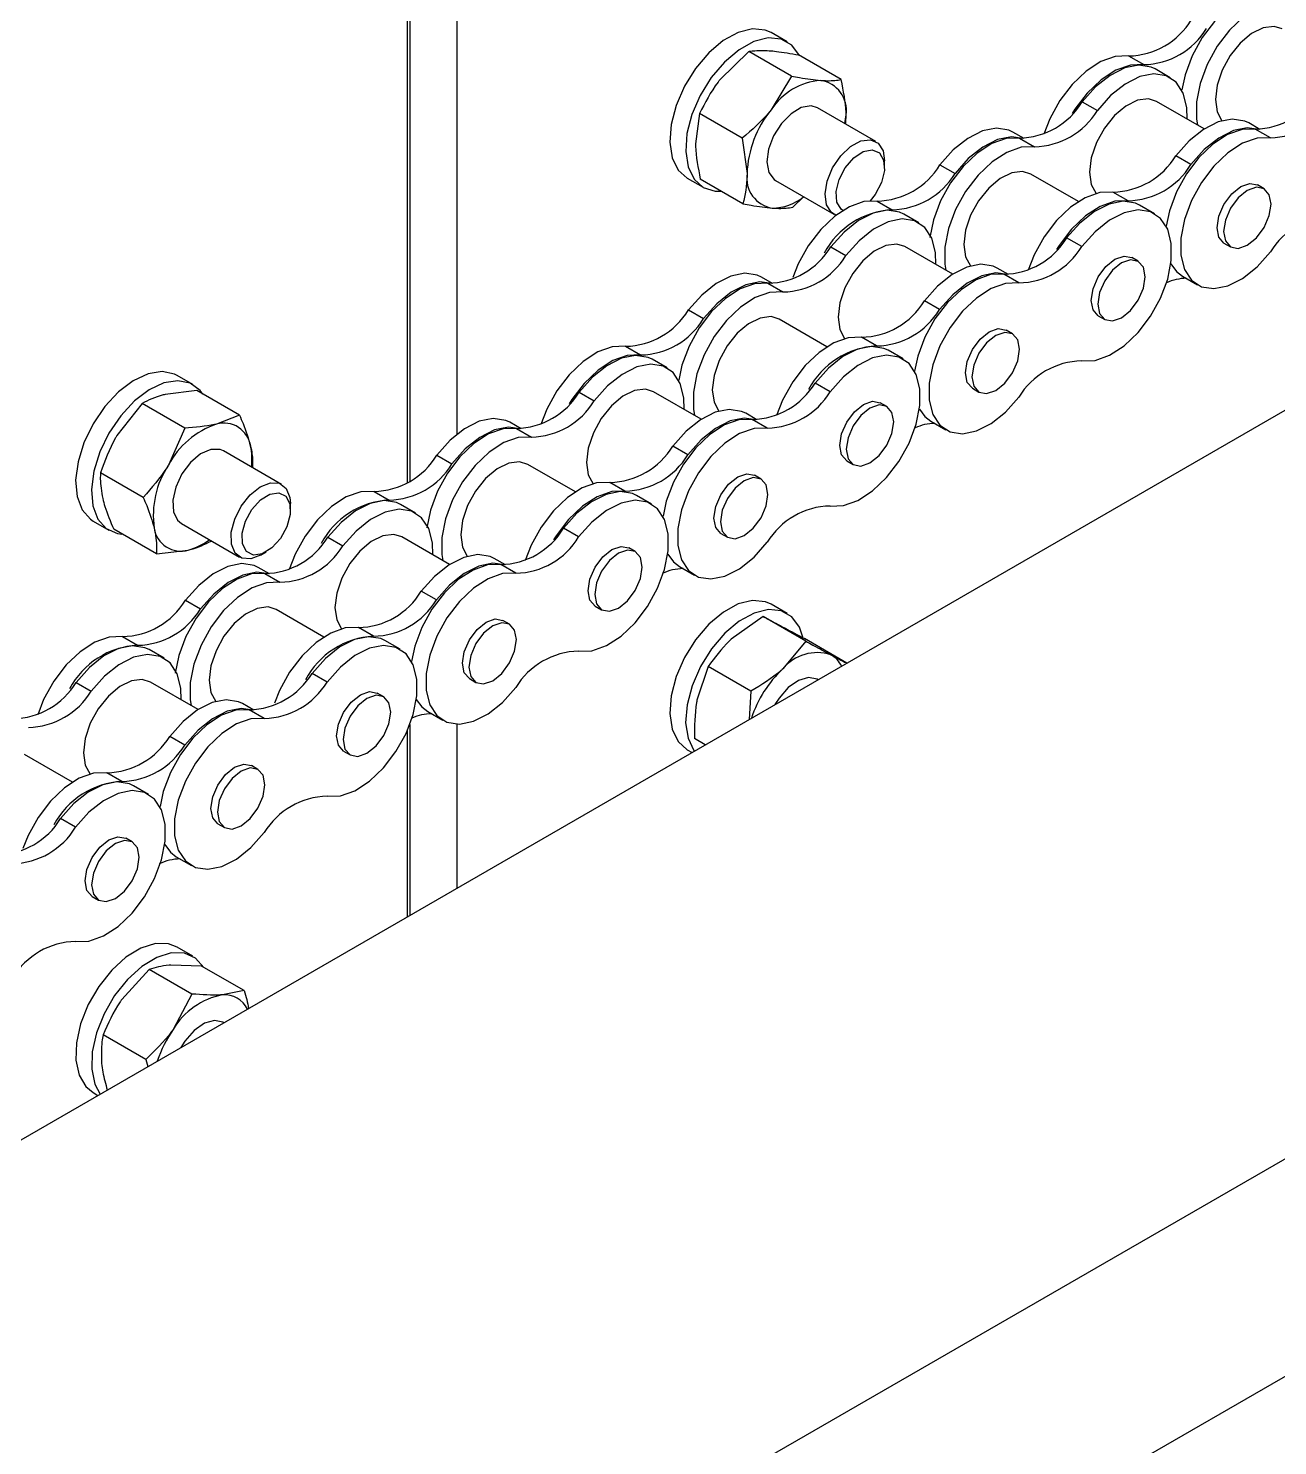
# Model space of a CAD drawing. Header units: metres. Extents: x 0 to 21025, y 0 to 14850.
# Drawn here: x 13932.8 to 14022, y 5932.8 to 6034 of the extents above; entities that cross this region are included whole.
import ezdxf

# ---------------------------------------------------------------- set-up
doc = ezdxf.new("R2010")
doc.units = ezdxf.units.M
doc.header["$LTSCALE"] = 25
doc.layers.add('SL4', color=4, linetype='Continuous')

msp = doc.modelspace()

# ---------------------------------------------------------------- linework, layer by layer
at = {"layer": 'SL4'}
for p, q in [((13963.359, 6082.603), (13963.359, 6004.996)), ((13959.823, 6001.544), (13959.823, 6080.562)), ((13959.991, 6080.659), (13959.991, 6001.651)), ((13171.252, 5515.305), (14108.151, 6056.165)), ((13986.935, 6033.039), (13985.804, 6033.692)), ((13984.199, 6032.344), (13982.128, 6030.309)), ((13987.244, 6030.586), (13984.199, 6032.344)), ((13990.806, 6030.338), (13987.76, 6032.096)), ((14011.325, 6032.027), (14012.4, 6031.406)), ((14014.297, 6030.475), (14013.222, 6031.095)), ((13987.244, 6030.586), (13985.805, 6028.186)), ((13217.55, 5488.578), (14154.449, 6029.438)), ((14008.017, 6028.752), (14009.092, 6028.132)), ((14016.724, 6026.81), (14013.317, 6028.777)), ((13980.69, 6027.909), (13980.4, 6025.75)), ((13983.735, 6026.151), (13980.69, 6027.909)), ((13993.274, 6025.916), (13989.112, 6028.318)), ((13991.064, 6027.191), (13991.148, 6027.813)), ((14020.704, 6026.776), (14019.904, 6027.238)), ((14021.447, 6026.184), (14020.372, 6026.804)), ((13983.735, 6026.151), (13984.077, 6023.627)), ((14003.859, 6026.132), (14003.06, 6026.593)), ((14003.527, 6026.16), (14004.602, 6025.539)), ((14015.774, 6024.274), (14014.699, 6024.894)), ((13993.895, 6024.09), (13993.895, 6024.542)), ((13997.855, 6024.25), (13998.93, 6023.63)), ((13979.804, 6023.3), (13980.936, 6022.646)), ((13983.788, 6021.467), (13980.742, 6023.225)), ((13986.112, 6023.122), (13990.274, 6020.719)), ((14007.744, 6021.626), (14004.337, 6023.593)), ((14020.997, 6022.541), (14020.531, 6022.81)), ((13987.349, 6021.219), (13988.111, 6021.968)), ((13993.365, 6021.658), (13994.439, 6021.038)), ((14011.284, 6021.682), (14010.209, 6022.302)), ((13996.336, 6020.106), (13995.262, 6020.727)), ((14013.181, 6020.75), (14012.106, 6021.371)), ((14007.976, 6018.407), (14006.901, 6019.028)), ((14018.133, 6018.655), (14018.599, 6018.386)), ((14161.184, 6017.772), (13224.285, 5476.912)), ((13990.057, 6018.384), (13991.132, 6017.763)), ((13998.763, 6016.442), (13995.356, 6018.409)), ((14012.017, 6017.357), (14011.551, 6017.625)), ((14002.743, 6016.408), (14001.944, 6016.869)), ((13985.899, 6015.764), (13985.099, 6016.225)), ((13985.567, 6015.792), (13986.641, 6015.171)), ((14003.486, 6015.815), (14002.411, 6016.436)), ((14015.167, 6016.301), (14016.242, 6015.681)), ((13997.814, 6013.906), (13996.739, 6014.526)), ((13979.894, 6013.882), (13980.969, 6013.261)), ((13989.783, 6011.258), (13986.376, 6013.225)), ((14009.153, 6013.471), (14009.618, 6013.202)), ((13993.324, 6011.314), (13992.249, 6011.934)), ((14003.036, 6012.172), (14002.571, 6012.441)), ((13975.404, 6011.29), (13976.479, 6010.669)), ((13995.221, 6010.382), (13994.146, 6011.003)), ((13978.376, 6009.738), (13977.301, 6010.358)), ((13944.509, 6008.547), (13943.377, 6009.2)), ((13990.016, 6008.039), (13988.941, 6008.659)), ((13944.791, 6008.12), (13942.519, 6007.846)), ((13947.836, 6006.362), (13944.791, 6008.12)), ((13972.096, 6008.015), (13973.171, 6007.395)), ((13980.803, 6006.074), (13977.396, 6008.04)), ((14000.172, 6008.287), (14000.638, 6008.018)), ((13940.879, 6007.208), (13939.08, 6004.915)), ((13943.924, 6005.45), (13940.879, 6007.208)), ((13984.783, 6006.039), (13983.983, 6006.501)), ((13994.056, 6006.988), (13993.59, 6007.257)), ((13943.924, 6005.45), (13942.757, 6002.792)), ((13947.836, 6006.362), (13946.196, 6005.724)), ((13967.938, 6005.395), (13967.139, 6005.857)), ((13967.606, 6005.423), (13968.681, 6004.803)), ((13985.526, 6005.447), (13984.451, 6006.067)), ((13997.207, 6005.933), (13998.281, 6005.312)), ((13950.847, 6001.424), (13946.686, 6003.826)), ((13961.934, 6003.514), (13963.009, 6002.893)), ((13979.853, 6003.537), (13978.778, 6004.158)), ((13971.823, 6000.89), (13968.416, 6002.856)), ((13991.192, 6003.103), (13991.658, 6002.834)), ((13940.958, 6000.498), (13937.912, 6002.257)), ((13975.363, 6000.945), (13974.288, 6001.566)), ((13985.076, 6001.804), (13984.61, 6002.073)), ((13957.444, 6000.921), (13958.518, 6000.301)), ((13977.26, 6000.014), (13976.185, 6000.634)), ((13951.469, 5999.597), (13951.469, 6000.05)), ((13960.415, 5999.37), (13959.341, 5999.99)), ((13937.378, 5998.807), (13938.509, 5998.154)), ((13943.686, 5998.63), (13947.848, 5996.227)), ((13941.904, 5996.459), (13938.859, 5998.217)), ((13954.136, 5997.647), (13955.211, 5997.026)), ((13962.842, 5995.705), (13959.435, 5997.672)), ((13972.055, 5997.671), (13970.98, 5998.291)), ((13982.212, 5997.918), (13982.678, 5997.65)), ((13941.904, 5996.459), (13944.176, 5996.732)), ((13949.348, 5996.376), (13949.74, 5996.602)), ((13976.096, 5996.62), (13975.63, 5996.889)), ((13949.978, 5995.027), (13949.178, 5995.488)), ((13966.822, 5995.671), (13966.023, 5996.133)), ((13967.565, 5995.078), (13966.49, 5995.699)), ((13979.246, 5995.564), (13980.321, 5994.944)), ((13949.646, 5995.055), (13950.72, 5994.434)), ((13961.893, 5993.169), (13960.818, 5993.789)), ((13943.973, 5993.145), (13945.048, 5992.525)), ((13953.862, 5990.521), (13950.455, 5992.488)), ((13973.232, 5992.734), (13973.697, 5992.465)), ((13986.935, 5992.212), (13985.804, 5992.865)), ((13967.115, 5991.436), (13966.65, 5991.704)), ((13985.233, 5991.976), (13982.956, 5990.373)), ((13988.278, 5990.218), (13985.233, 5991.976)), ((13939.483, 5990.553), (13940.558, 5989.933)), ((13957.403, 5990.577), (13956.328, 5991.197)), ((13959.3, 5989.645), (13958.225, 5990.266)), ((13988.278, 5990.218), (13986.633, 5988.251)), ((13991.205, 5988.654), (13988.174, 5990.404)), ((13942.455, 5989.001), (13941.38, 5989.622)), ((13981.31, 5988.406), (13980.504, 5986.016)), ((13984.356, 5986.647), (13981.31, 5988.406)), ((13936.175, 5987.279), (13937.25, 5986.658)), ((13944.882, 5985.337), (13941.475, 5987.304)), ((13954.095, 5987.302), (13953.02, 5987.923)), ((13964.251, 5987.55), (13964.717, 5987.281)), ((13989.066, 5987.517), (13989.15, 5987.467)), ((13989.152, 5987.468), (13989.112, 5987.491)), ((13958.135, 5986.251), (13957.669, 5986.52)), ((13984.356, 5986.647), (13984.227, 5984.625)), ((13948.862, 5985.303), (13948.062, 5985.764)), ((13949.605, 5984.71), (13948.53, 5985.331)), ((13961.286, 5985.196), (13962.36, 5984.575)), ((13959.991, 5984.262), (13959.991, 5970.634)), ((13963.359, 5984.3), (13963.359, 5972.578)), ((13943.932, 5982.801), (13942.857, 5983.421)), ((13959.823, 5970.537), (13959.823, 5983.848)), ((13981.098, 5982.819), (13980.328, 5983.263)), ((13935.902, 5980.153), (13932.495, 5982.12)), ((13955.271, 5982.366), (13955.737, 5982.097)), ((13979.804, 5982.473), (13980.151, 5982.272)), ((13949.155, 5981.067), (13948.689, 5981.336)), ((13939.442, 5980.208), (13938.367, 5980.829)), ((13941.339, 5979.277), (13940.264, 5979.897)), ((13936.134, 5976.934), (13935.059, 5977.554)), ((13946.291, 5977.182), (13946.757, 5976.913)), ((13940.175, 5975.883), (13939.709, 5976.152)), ((13943.325, 5974.828), (13944.4, 5974.207)), ((13937.311, 5971.997), (13937.776, 5971.729)), ((13944.509, 5967.72), (13943.377, 5968.373)), ((13945.124, 5967.022), (13942.942, 5967.083)), ((13948.169, 5965.264), (13945.124, 5967.022)), ((13941.392, 5966.779), (13939.427, 5964.621)), ((13944.437, 5965.021), (13941.392, 5966.779)), ((13944.437, 5965.021), (13943.104, 5962.498)), ((13948.169, 5965.264), (13946.619, 5964.96)), ((13946.725, 5962.976), (13946.686, 5962.999)), ((13941.138, 5960.34), (13938.093, 5962.098)), ((13941.138, 5960.34), (13941.287, 5959.837)), ((13937.378, 5957.98), (13937.725, 5957.78))]:
    msp.add_line(p, q, dxfattribs=at)
at = {"layer": 'SL4', "flags": 128}
for points in [[(14021.488, 6036.528), (14020.538, 6036.497), (14019.507, 6036.129), (14018.46, 6035.449), (14017.461, 6034.499), (14016.575, 6033.338), (14015.856, 6032.04), (14015.351, 6030.686), (14015.119, 6029.603)], [(14022.562, 6035.908), (14021.613, 6035.876), (14020.582, 6035.509), (14019.535, 6034.829), (14018.536, 6033.878), (14017.65, 6032.717), (14016.931, 6031.419), (14016.425, 6030.065), (14016.164, 6028.74), (14016.164, 6027.528), (14016.238, 6027.091)], [(13985.804, 6033.692), (13985.38, 6033.876), (13984.461, 6033.963), (13983.437, 6033.706), (13982.374, 6033.122), (13981.338, 6032.247), (13980.394, 6031.137), (13979.601, 6029.86), (13979.01, 6028.498), (13978.657, 6027.136), (13978.565, 6025.859), (13978.738, 6024.748), (13979.168, 6023.873), (13979.804, 6023.3)], [(14022.297, 6033.961), (14021.717, 6034.14), (14020.94, 6034.044), (14020.108, 6033.636), (14019.294, 6032.951), (14018.572, 6032.052), (14018.004, 6031.018), (14017.642, 6029.94), (14017.517, 6028.915)], [(13987.816, 6032.063), (13987.269, 6032.798), (13986.511, 6033.223), (13985.592, 6033.309), (13984.569, 6033.053), (13983.506, 6032.469), (13982.469, 6031.594), (13981.525, 6030.484), (13980.733, 6029.207), (13980.141, 6027.845), (13979.788, 6026.483), (13979.696, 6025.206), (13979.87, 6024.095), (13980.299, 6023.219), (13980.957, 6022.634), (13981.802, 6022.376), (13982.221, 6022.372)], [(14011.325, 6032.027), (14010.376, 6031.995), (14009.345, 6031.628), (14008.297, 6030.947), (14007.299, 6029.997), (14006.413, 6028.836), (14005.694, 6027.538), (14005.268, 6026.446)], [(14012.4, 6031.406), (14011.45, 6031.375), (14010.42, 6031.007), (14009.372, 6030.327), (14008.374, 6029.376), (14007.487, 6028.216), (14007.3, 6027.917)], [(14013.222, 6031.095), (14012.93, 6031.233), (14012.044, 6031.371), (14011.045, 6031.169), (14009.998, 6030.64), (14008.967, 6029.817), (14008.017, 6028.752)], [(14015.517, 6027.507), (14015.49, 6028.351), (14015.229, 6029.374), (14014.723, 6030.144), (14014.005, 6030.613), (14013.118, 6030.75), (14012.12, 6030.548), (14011.072, 6030.019), (14010.042, 6029.196), (14009.092, 6028.132)], [(14013.317, 6028.777), (14012.737, 6028.956), (14011.96, 6028.86), (14011.128, 6028.451), (14010.314, 6027.767), (14009.591, 6026.868), (14009.024, 6025.834), (14008.661, 6024.756), (14008.537, 6023.731)], [(14017.517, 6028.915), (14017.642, 6028.034), (14017.987, 6027.394)], [(13989.112, 6028.318), (13988.649, 6028.456), (13987.954, 6028.335), (13987.217, 6027.899), (13986.528, 6027.2), (13985.97, 6026.322), (13985.61, 6025.372), (13985.491, 6024.464), (13985.628, 6023.708), (13986.005, 6023.194), (13986.112, 6023.122)], [(13991.112, 6027.164), (13991.123, 6027.266), (13991.148, 6027.813)], [(14003.06, 6026.593), (14002.767, 6026.732), (14001.881, 6026.869), (14000.883, 6026.667), (13999.835, 6026.138), (13998.804, 6025.315), (13997.855, 6024.25)], [(14020.372, 6026.804), (14019.422, 6026.773), (14018.391, 6026.405), (14017.344, 6025.725), (14016.346, 6024.774), (14015.459, 6023.614), (14014.741, 6022.315), (14014.235, 6020.961), (14014.003, 6019.879)], [(14019.904, 6027.238), (14019.612, 6027.376), (14018.726, 6027.513), (14017.727, 6027.311), (14016.68, 6026.782), (14015.649, 6025.959), (14014.699, 6024.894)], [(14020.622, 6026.779), (14019.8, 6026.893), (14018.802, 6026.691), (14017.755, 6026.162), (14016.724, 6025.339), (14015.774, 6024.274)], [(13990.425, 6020.648), (13990.107, 6020.84), (13989.759, 6021.389), (13989.654, 6022.17), (13989.804, 6023.09), (13990.192, 6024.037), (13990.771, 6024.897), (13991.471, 6025.567), (13992.207, 6025.966), (13992.891, 6026.045), (13993.441, 6025.795), (13993.789, 6025.247), (13993.895, 6024.542)], [(14003.527, 6026.16), (14002.578, 6026.128), (14001.547, 6025.761), (14000.499, 6025.081), (13999.501, 6024.13), (13998.615, 6022.969), (13997.896, 6021.671), (13997.39, 6020.317), (13997.136, 6019.055)], [(14003.777, 6026.135), (14002.956, 6026.249), (14001.957, 6026.047), (14000.91, 6025.517), (13999.879, 6024.695), (13998.93, 6023.63)], [(14021.447, 6026.184), (14020.497, 6026.152), (14019.466, 6025.785), (14018.419, 6025.104), (14017.42, 6024.154), (14016.534, 6022.993), (14015.815, 6021.695), (14015.31, 6020.341), (14015.049, 6019.016), (14015.049, 6017.804), (14015.31, 6016.781), (14015.815, 6016.011), (14016.534, 6015.542), (14017.42, 6015.405), (14018.419, 6015.607), (14019.466, 6016.136), (14020.497, 6016.959), (14021.447, 6018.024)], [(13990.914, 6020.991), (13990.807, 6021.072), (13990.501, 6021.59), (13990.449, 6022.336), (13990.658, 6023.197), (13991.096, 6024.043), (13991.698, 6024.743), (13992.37, 6025.192), (13993.012, 6025.321), (13993.525, 6025.111), (13993.831, 6024.593), (13993.883, 6023.847), (13993.674, 6022.985), (13993.236, 6022.14), (13992.88, 6021.684)], [(14004.602, 6025.539), (14003.652, 6025.508), (14002.622, 6025.141), (14001.574, 6024.46), (14000.576, 6023.51), (13999.689, 6022.349), (13998.971, 6021.051), (13998.465, 6019.697), (13998.204, 6018.372), (13998.204, 6017.16), (13998.278, 6016.722)], [(14004.337, 6023.593), (14003.757, 6023.772), (14002.98, 6023.676), (14002.148, 6023.267), (14001.334, 6022.583), (14000.611, 6021.684), (14000.043, 6020.649), (13999.681, 6019.572), (13999.557, 6018.547)], [(14008.537, 6023.731), (14008.661, 6022.85), (14009.007, 6022.21)], [(14017.636, 6019.753), (14017.765, 6020.577), (14018.133, 6021.425), (14018.683, 6022.167), (14019.332, 6022.691), (14019.981, 6022.916), (14020.531, 6022.81)], [(14018.102, 6019.484), (14018.231, 6018.809), (14018.598, 6018.386), (14019.149, 6018.279), (14019.798, 6018.505), (14020.447, 6019.029), (14020.997, 6019.771), (14021.365, 6020.619), (14021.494, 6021.443), (14021.365, 6022.118), (14020.997, 6022.541), (14020.447, 6022.648), (14019.798, 6022.422), (14019.149, 6021.898), (14018.598, 6021.156), (14018.231, 6020.308), (14018.102, 6019.484)], [(13993.365, 6021.658), (13992.415, 6021.627), (13991.384, 6021.259), (13990.337, 6020.579), (13989.338, 6019.629), (13988.452, 6018.468), (13987.733, 6017.169), (13987.347, 6016.199)], [(14010.209, 6022.302), (14009.26, 6022.271), (14008.229, 6021.903), (14007.181, 6021.223), (14006.183, 6020.273), (14005.297, 6019.112), (14004.578, 6017.814), (14004.152, 6016.722)], [(14011.284, 6021.682), (14010.335, 6021.65), (14009.304, 6021.283), (14008.256, 6020.603), (14007.258, 6019.652), (14006.372, 6018.491), (14006.184, 6018.193)], [(14012.106, 6021.371), (14011.814, 6021.509), (14010.928, 6021.647), (14009.929, 6021.444), (14008.882, 6020.915), (14007.851, 6020.093), (14006.901, 6019.028)], [(13995.262, 6020.727), (13994.969, 6020.865), (13994.083, 6021.003), (13993.085, 6020.8), (13992.037, 6020.271), (13991.006, 6019.448), (13990.057, 6018.384)], [(14007.976, 6010.247), (14008.926, 6010.279), (14009.957, 6010.646), (14011.004, 6011.327), (14012.003, 6012.277), (14012.889, 6013.438), (14013.608, 6014.736), (14014.113, 6016.09), (14014.374, 6017.415), (14014.374, 6018.627), (14014.113, 6019.65), (14013.608, 6020.42), (14012.889, 6020.889), (14012.003, 6021.026), (14011.004, 6020.824), (14009.957, 6020.295), (14008.926, 6019.472), (14007.976, 6018.407)], [(13997.557, 6017.139), (13997.53, 6017.983), (13997.269, 6019.006), (13996.763, 6019.776), (13996.044, 6020.245), (13995.158, 6020.382), (13994.159, 6020.18), (13993.112, 6019.651), (13992.081, 6018.828), (13991.132, 6017.763)], [(14018.133, 6018.655), (14018.133, 6018.655), (14017.765, 6019.078), (14017.636, 6019.753)], [(13995.356, 6018.409), (13994.777, 6018.588), (13994, 6018.491), (13993.167, 6018.083), (13992.354, 6017.399), (13991.631, 6016.499), (13991.063, 6015.465), (13990.701, 6014.388), (13990.577, 6013.363)], [(13999.557, 6018.547), (13999.681, 6017.666), (14000.026, 6017.026)], [(14008.656, 6014.569), (14008.785, 6015.393), (14009.153, 6016.241), (14009.703, 6016.983), (14010.352, 6017.507), (14011.001, 6017.732), (14011.551, 6017.625)], [(14001.944, 6016.869), (14001.652, 6017.008), (14000.765, 6017.145), (13999.767, 6016.943), (13998.719, 6016.414), (13997.688, 6015.591), (13996.739, 6014.526)], [(14009.121, 6014.3), (14009.251, 6013.625), (14009.618, 6013.202), (14010.168, 6013.095), (14010.817, 6013.321), (14011.466, 6013.845), (14012.017, 6014.587), (14012.384, 6015.434), (14012.513, 6016.258), (14012.384, 6016.933), (14012.017, 6017.356), (14011.466, 6017.463), (14010.817, 6017.238), (14010.168, 6016.714), (14009.618, 6015.972), (14009.251, 6015.124), (14009.121, 6014.3)], [(14014.345, 6017.172), (14014.741, 6016.631), (14015.167, 6016.301)], [(13985.567, 6015.792), (13984.617, 6015.76), (13983.586, 6015.393), (13982.539, 6014.712), (13981.54, 6013.762), (13980.654, 6012.601), (13979.935, 6011.303), (13979.43, 6009.949), (13979.198, 6008.867)], [(13985.099, 6016.225), (13984.807, 6016.363), (13983.92, 6016.501), (13982.922, 6016.299), (13981.875, 6015.77), (13980.844, 6014.947), (13979.894, 6013.882)], [(13985.817, 6015.766), (13984.995, 6015.88), (13983.997, 6015.678), (13982.949, 6015.149), (13981.919, 6014.326), (13980.969, 6013.261)], [(14002.411, 6016.436), (14001.462, 6016.404), (14000.431, 6016.037), (13999.383, 6015.356), (13998.385, 6014.406), (13997.499, 6013.245), (13996.78, 6011.947), (13996.274, 6010.593), (13996.043, 6009.511)], [(14003.486, 6015.815), (14002.537, 6015.784), (14001.506, 6015.416), (14000.458, 6014.736), (13999.46, 6013.786), (13998.574, 6012.625), (13997.855, 6011.326), (13997.349, 6009.972), (13997.088, 6008.648), (13997.088, 6007.436), (13997.349, 6006.413), (13997.855, 6005.642), (13998.574, 6005.174), (13999.46, 6005.037), (14000.458, 6005.239), (14001.506, 6005.768), (14002.537, 6006.591), (14003.486, 6007.655)], [(14002.661, 6016.41), (14001.84, 6016.525), (14000.842, 6016.322), (13999.794, 6015.793), (13998.763, 6014.97), (13997.814, 6013.906)], [(13986.641, 6015.171), (13985.692, 6015.14), (13984.661, 6014.772), (13983.614, 6014.092), (13982.615, 6013.141), (13981.729, 6011.981), (13981.01, 6010.682), (13980.504, 6009.328), (13980.243, 6008.004), (13980.243, 6006.792), (13980.317, 6006.354)], [(14009.153, 6013.471), (14009.153, 6013.471), (14008.785, 6013.894), (14008.656, 6014.569)], [(13986.376, 6013.225), (13985.796, 6013.404), (13985.019, 6013.307), (13984.187, 6012.899), (13983.373, 6012.215), (13982.651, 6011.315), (13982.083, 6010.281), (13981.721, 6009.204), (13981.596, 6008.179)], [(13990.577, 6013.363), (13990.701, 6012.482), (13991.046, 6011.841)], [(13999.676, 6009.385), (13999.805, 6010.209), (14000.172, 6011.056), (14000.723, 6011.799), (14001.372, 6012.322), (14002.021, 6012.548), (14002.571, 6012.441)], [(13992.249, 6011.934), (13991.299, 6011.903), (13990.268, 6011.535), (13989.221, 6010.855), (13988.223, 6009.904), (13987.336, 6008.743), (13986.618, 6007.445), (13986.191, 6006.353)], [(14000.141, 6009.116), (14000.27, 6008.441), (14000.638, 6008.018), (14001.188, 6007.911), (14001.837, 6008.137), (14002.486, 6008.66), (14003.036, 6009.403), (14003.404, 6010.25), (14003.533, 6011.074), (14003.404, 6011.749), (14003.036, 6012.172), (14002.486, 6012.279), (14001.837, 6012.054), (14001.188, 6011.53), (14000.638, 6010.788), (14000.27, 6009.94), (14000.141, 6009.116)], [(13975.404, 6011.29), (13974.455, 6011.258), (13973.424, 6010.891), (13972.376, 6010.211), (13971.378, 6009.26), (13970.492, 6008.099), (13969.773, 6006.801), (13969.347, 6005.709)], [(13976.479, 6010.669), (13975.529, 6010.638), (13974.499, 6010.271), (13973.451, 6009.59), (13972.453, 6008.64), (13971.566, 6007.479), (13971.379, 6007.18)], [(13977.301, 6010.358), (13977.009, 6010.497), (13976.123, 6010.634), (13975.124, 6010.432), (13974.077, 6009.903), (13973.046, 6009.08), (13972.096, 6008.015)], [(13994.146, 6011.003), (13993.854, 6011.141), (13992.967, 6011.278), (13991.969, 6011.076), (13990.921, 6010.547), (13989.89, 6009.724), (13988.941, 6008.659)], [(13990.016, 5999.879), (13990.965, 5999.911), (13991.996, 6000.278), (13993.044, 6000.958), (13994.042, 6001.909), (13994.928, 6003.07), (13995.647, 6004.368), (13996.153, 6005.722), (13996.414, 6007.047), (13996.414, 6008.259), (13996.153, 6009.282), (13995.647, 6010.052), (13994.928, 6010.52), (13994.042, 6010.658), (13993.044, 6010.456), (13991.996, 6009.927), (13990.965, 6009.104), (13990.016, 6008.039)], [(13943.377, 6009.2), (13943.19, 6009.295), (13942.312, 6009.481), (13941.312, 6009.322), (13940.253, 6008.829), (13939.203, 6008.033), (13938.226, 6006.984), (13937.384, 6005.747), (13936.73, 6004.401), (13936.306, 6003.03), (13936.137, 6001.72), (13936.235, 6000.554), (13936.593, 5999.604), (13937.189, 5998.931), (13937.378, 5998.807)], [(13979.596, 6006.77), (13979.569, 6007.614), (13979.308, 6008.638), (13978.802, 6009.408), (13978.084, 6009.876), (13977.197, 6010.014), (13976.199, 6009.812), (13975.151, 6009.282), (13974.121, 6008.46), (13973.171, 6007.395)], [(13945.215, 6007.875), (13945.023, 6008.124), (13944.321, 6008.642), (13943.443, 6008.828), (13942.443, 6008.669), (13941.385, 6008.176), (13940.334, 6007.38), (13939.357, 6006.331), (13938.515, 6005.094), (13937.862, 6003.748), (13937.437, 6002.377), (13937.269, 6001.067), (13937.367, 5999.901), (13937.725, 5998.951), (13938.321, 5998.278), (13939.117, 5997.923), (13939.444, 5997.879)], [(14000.172, 6008.287), (14000.172, 6008.287), (13999.805, 6008.71), (13999.676, 6009.385)], [(13977.396, 6008.04), (13976.816, 6008.219), (13976.039, 6008.123), (13975.207, 6007.715), (13974.393, 6007.03), (13973.67, 6006.131), (13973.103, 6005.097), (13972.74, 6004.019), (13972.616, 6002.994)], [(13981.596, 6008.179), (13981.721, 6007.297), (13982.066, 6006.657)], [(13983.983, 6006.501), (13983.691, 6006.639), (13982.805, 6006.777), (13981.806, 6006.574), (13980.759, 6006.045), (13979.728, 6005.223), (13978.778, 6004.158)], [(13990.695, 6004.201), (13990.824, 6005.025), (13991.192, 6005.872), (13991.742, 6006.614), (13992.391, 6007.138), (13993.04, 6007.364), (13993.59, 6007.257)], [(13991.161, 6003.932), (13991.29, 6003.257), (13991.658, 6002.834), (13992.208, 6002.727), (13992.857, 6002.952), (13993.506, 6003.476), (13994.056, 6004.218), (13994.424, 6005.066), (13994.553, 6005.89), (13994.424, 6006.565), (13994.056, 6006.988), (13993.506, 6007.095), (13992.857, 6006.869), (13992.208, 6006.346), (13991.658, 6005.603), (13991.29, 6004.756), (13991.161, 6003.932)], [(13996.384, 6006.804), (13996.78, 6006.263), (13997.207, 6005.933)], [(13967.606, 6005.423), (13966.657, 6005.392), (13965.626, 6005.024), (13964.578, 6004.344), (13963.58, 6003.393), (13962.694, 6002.233), (13961.975, 6000.934), (13961.469, 5999.58), (13961.215, 5998.319)], [(13967.139, 6005.857), (13966.846, 6005.995), (13965.96, 6006.132), (13964.962, 6005.93), (13963.914, 6005.401), (13962.883, 6004.578), (13961.934, 6003.514)], [(13967.856, 6005.398), (13967.035, 6005.512), (13966.036, 6005.31), (13964.989, 6004.781), (13963.958, 6003.958), (13963.009, 6002.893)], [(13984.451, 6006.067), (13983.501, 6006.036), (13982.47, 6005.668), (13981.423, 6004.988), (13980.425, 6004.038), (13979.538, 6002.877), (13978.82, 6001.579), (13978.314, 6000.225), (13978.082, 5999.143)], [(13985.526, 6005.447), (13984.576, 6005.415), (13983.545, 6005.048), (13982.498, 6004.368), (13981.499, 6003.417), (13980.613, 6002.256), (13979.894, 6000.958), (13979.389, 5999.604), (13979.128, 5998.279), (13979.128, 5997.067), (13979.389, 5996.044), (13979.894, 5995.274), (13980.613, 5994.806), (13981.499, 5994.668), (13982.498, 5994.87), (13983.545, 5995.399), (13984.576, 5996.222), (13985.526, 5997.287)], [(13984.701, 6006.042), (13983.879, 6006.156), (13982.881, 6005.954), (13981.834, 6005.425), (13980.803, 6004.602), (13979.853, 6003.537)], [(13968.681, 6004.803), (13967.731, 6004.771), (13966.701, 6004.404), (13965.653, 6003.723), (13964.655, 6002.773), (13963.768, 6001.612), (13963.05, 6000.314), (13962.544, 5998.96), (13962.283, 5997.635), (13962.283, 5996.423), (13962.357, 5995.986)], [(13946.686, 6003.826), (13946.451, 6003.925), (13945.792, 6003.925), (13945.06, 6003.601), (13944.343, 6002.99), (13943.728, 6002.166), (13943.289, 6001.23), (13943.079, 6000.293), (13943.122, 5999.469), (13943.415, 5998.857), (13943.686, 5998.63)], [(13991.192, 6003.103), (13991.192, 6003.103), (13990.824, 6003.526), (13990.695, 6004.201)], [(13968.416, 6002.856), (13967.836, 6003.035), (13967.059, 6002.939), (13966.227, 6002.53), (13965.413, 6001.846), (13964.69, 6000.947), (13964.122, 5999.913), (13963.76, 5998.835), (13963.636, 5997.81)], [(13972.616, 6002.994), (13972.74, 6002.113), (13973.086, 6001.473)], [(13947.253, 5998.005), (13947.494, 5998.948), (13947.959, 5999.876), (13948.592, 6000.678), (13949.315, 6001.256), (13950.043, 6001.541), (13950.686, 6001.499), (13951.168, 6001.134), (13951.431, 6000.49), (13951.469, 6000.05)], [(13974.288, 6001.566), (13973.339, 6001.534), (13972.308, 6001.167), (13971.26, 6000.486), (13970.262, 5999.536), (13969.376, 5998.375), (13968.657, 5997.077), (13968.231, 5995.985)], [(13981.715, 5999.016), (13981.844, 5999.84), (13982.212, 6000.688), (13982.762, 6001.43), (13983.411, 6001.954), (13984.06, 6002.18), (13984.61, 6002.073)], [(13982.181, 5998.748), (13982.31, 5998.073), (13982.677, 5997.65), (13983.228, 5997.543), (13983.877, 5997.768), (13984.526, 5998.292), (13985.076, 5999.034), (13985.444, 5999.882), (13985.573, 6000.706), (13985.444, 6001.381), (13985.076, 6001.804), (13984.526, 6001.911), (13983.877, 6001.685), (13983.228, 6001.161), (13982.677, 6000.419), (13982.31, 5999.572), (13982.181, 5998.748)], [(13948.032, 5997.93), (13948.267, 5998.796), (13948.726, 5999.632), (13949.34, 6000.311), (13950.014, 6000.729), (13950.646, 6000.823), (13951.141, 6000.578), (13951.422, 6000.032), (13951.447, 5999.268), (13951.212, 5998.402), (13950.753, 5997.566), (13950.14, 5996.887), (13949.466, 5996.469), (13948.833, 5996.375), (13948.339, 5996.62), (13948.057, 5997.166), (13948.032, 5997.93)], [(13957.444, 6000.921), (13956.494, 6000.89), (13955.463, 6000.523), (13954.416, 5999.842), (13953.417, 5998.892), (13952.531, 5997.731), (13951.812, 5996.433), (13951.386, 5995.341)], [(13975.363, 6000.945), (13974.414, 6000.914), (13973.383, 6000.546), (13972.335, 5999.866), (13971.337, 5998.915), (13970.451, 5997.755), (13970.263, 5997.456)], [(13976.185, 6000.634), (13975.893, 6000.772), (13975.007, 6000.91), (13974.008, 6000.708), (13972.961, 6000.179), (13971.93, 5999.356), (13970.98, 5998.291)], [(13959.341, 5999.99), (13959.048, 6000.128), (13958.162, 6000.266), (13957.164, 6000.064), (13956.116, 5999.534), (13955.085, 5998.712), (13954.136, 5997.647)], [(13961.636, 5996.402), (13961.609, 5997.246), (13961.348, 5998.269), (13960.842, 5999.039), (13960.123, 5999.508), (13959.237, 5999.645), (13958.238, 5999.443), (13957.191, 5998.914), (13956.16, 5998.091), (13955.211, 5997.026)], [(13972.055, 5989.511), (13973.005, 5989.542), (13974.036, 5989.91), (13975.083, 5990.59), (13976.082, 5991.54), (13976.968, 5992.701), (13977.687, 5994), (13978.192, 5995.354), (13978.453, 5996.678), (13978.453, 5997.89), (13978.192, 5998.913), (13977.687, 5999.683), (13976.968, 6000.152), (13976.082, 6000.289), (13975.083, 6000.087), (13974.036, 5999.558), (13973.005, 5998.735), (13972.055, 5997.671)], [(13982.212, 5997.918), (13982.212, 5997.918), (13981.844, 5998.342), (13981.715, 5999.016)], [(13949.348, 5996.376), (13948.653, 5996.11), (13948.009, 5996.152), (13947.527, 5996.517), (13947.264, 5997.161), (13947.253, 5998.005)], [(13959.435, 5997.672), (13958.856, 5997.851), (13958.079, 5997.755), (13957.246, 5997.346), (13956.433, 5996.662), (13955.71, 5995.763), (13955.142, 5994.728), (13954.78, 5993.651), (13954.656, 5992.626)], [(13963.636, 5997.81), (13963.76, 5996.929), (13964.105, 5996.289)], [(13966.023, 5996.133), (13965.731, 5996.271), (13964.844, 5996.408), (13963.846, 5996.206), (13962.798, 5995.677), (13961.767, 5994.854), (13960.818, 5993.789)], [(13972.735, 5993.832), (13972.864, 5994.656), (13973.232, 5995.504), (13973.782, 5996.246), (13974.431, 5996.77), (13975.08, 5996.995), (13975.63, 5996.889)], [(13973.2, 5993.564), (13973.33, 5992.889), (13973.697, 5992.465), (13974.247, 5992.359), (13974.896, 5992.584), (13975.545, 5993.108), (13976.096, 5993.85), (13976.463, 5994.698), (13976.592, 5995.522), (13976.463, 5996.197), (13976.096, 5996.62), (13975.545, 5996.727), (13974.896, 5996.501), (13974.247, 5995.977), (13973.697, 5995.235), (13973.33, 5994.388), (13973.2, 5993.564)], [(13978.424, 5996.436), (13978.82, 5995.895), (13979.246, 5995.564)], [(13949.178, 5995.488), (13948.886, 5995.627), (13947.999, 5995.764), (13947.001, 5995.562), (13945.954, 5995.033), (13944.923, 5994.21), (13943.973, 5993.145)], [(13966.49, 5995.699), (13965.541, 5995.667), (13964.51, 5995.3), (13963.462, 5994.62), (13962.464, 5993.669), (13961.578, 5992.508), (13960.859, 5991.21), (13960.353, 5989.856), (13960.122, 5988.774)], [(13966.74, 5995.674), (13965.919, 5995.788), (13964.921, 5995.586), (13963.873, 5995.056), (13962.842, 5994.234), (13961.893, 5993.169)], [(13949.646, 5995.055), (13948.696, 5995.023), (13947.665, 5994.656), (13946.618, 5993.976), (13945.619, 5993.025), (13944.733, 5991.864), (13944.014, 5990.566), (13943.509, 5989.212), (13943.254, 5987.95)], [(13950.72, 5994.434), (13949.771, 5994.403), (13948.74, 5994.035), (13947.693, 5993.355), (13946.694, 5992.405), (13945.808, 5991.244), (13945.089, 5989.946), (13944.583, 5988.592), (13944.322, 5987.267), (13944.322, 5986.055), (13944.396, 5985.617)], [(13949.896, 5995.029), (13949.074, 5995.144), (13948.076, 5994.941), (13947.028, 5994.412), (13945.998, 5993.59), (13945.048, 5992.525)], [(13967.565, 5995.078), (13966.616, 5995.047), (13965.585, 5994.68), (13964.537, 5993.999), (13963.539, 5993.049), (13962.653, 5991.888), (13961.934, 5990.59), (13961.428, 5989.236), (13961.167, 5987.911), (13961.167, 5986.699), (13961.428, 5985.676), (13961.934, 5984.906), (13962.653, 5984.437), (13963.539, 5984.3), (13964.537, 5984.502), (13965.585, 5985.031), (13966.616, 5985.854), (13967.565, 5986.919)], [(13973.232, 5992.734), (13973.232, 5992.734), (13972.864, 5993.157), (13972.735, 5993.832)], [(13950.455, 5992.488), (13949.875, 5992.667), (13949.098, 5992.57), (13948.266, 5992.162), (13947.452, 5991.478), (13946.73, 5990.579), (13946.162, 5989.544), (13945.8, 5988.467), (13945.675, 5987.442)], [(13954.656, 5992.626), (13954.78, 5991.745), (13955.125, 5991.105)], [(13985.804, 5992.865), (13985.395, 5993.044), (13984.478, 5993.137), (13983.456, 5992.886), (13982.393, 5992.308), (13981.356, 5991.438), (13980.409, 5990.331), (13979.614, 5989.057), (13979.018, 5987.695), (13978.661, 5986.332), (13978.564, 5985.053), (13978.733, 5983.939), (13979.158, 5983.058), (13979.804, 5982.473)], [(13988.068, 5990.51), (13987.824, 5991.219), (13987.28, 5991.96), (13986.526, 5992.391), (13985.609, 5992.484), (13984.587, 5992.233), (13983.524, 5991.655), (13982.487, 5990.785), (13981.541, 5989.678), (13980.745, 5988.404), (13980.15, 5987.042), (13979.792, 5985.679), (13979.695, 5984.4), (13979.865, 5983.286), (13980.29, 5982.405), (13980.317, 5982.368)], [(13963.755, 5988.648), (13963.884, 5989.472), (13964.251, 5990.32), (13964.802, 5991.062), (13965.451, 5991.586), (13966.1, 5991.811), (13966.65, 5991.704)], [(13964.22, 5988.379), (13964.349, 5987.704), (13964.717, 5987.281), (13965.267, 5987.174), (13965.916, 5987.4), (13966.565, 5987.924), (13967.115, 5988.666), (13967.483, 5989.513), (13967.612, 5990.337), (13967.483, 5991.012), (13967.115, 5991.436), (13966.565, 5991.542), (13965.916, 5991.317), (13965.267, 5990.793), (13964.717, 5990.051), (13964.349, 5989.203), (13964.22, 5988.379)], [(13939.483, 5990.553), (13938.534, 5990.522), (13937.503, 5990.154), (13936.455, 5989.474), (13935.457, 5988.523), (13934.571, 5987.363), (13933.852, 5986.064), (13933.426, 5984.972)], [(13956.328, 5991.197), (13955.378, 5991.166), (13954.347, 5990.798), (13953.3, 5990.118), (13952.302, 5989.168), (13951.415, 5988.007), (13950.697, 5986.708), (13950.329, 5985.795)], [(13958.225, 5990.266), (13957.933, 5990.404), (13957.046, 5990.542), (13956.048, 5990.339), (13955, 5989.81), (13953.969, 5988.987), (13953.02, 5987.923)], [(13941.38, 5989.622), (13941.088, 5989.76), (13940.202, 5989.897), (13939.203, 5989.695), (13938.156, 5989.166), (13937.125, 5988.343), (13936.175, 5987.279)], [(13943.675, 5986.033), (13943.648, 5986.878), (13943.387, 5987.901), (13942.881, 5988.671), (13942.163, 5989.139), (13941.276, 5989.277), (13940.278, 5989.075), (13939.23, 5988.546), (13938.2, 5987.723), (13937.25, 5986.658)], [(13954.095, 5979.142), (13955.044, 5979.174), (13956.075, 5979.541), (13957.123, 5980.222), (13958.121, 5981.172), (13959.007, 5982.333), (13959.726, 5983.631), (13960.232, 5984.985), (13960.493, 5986.31), (13960.493, 5987.522), (13960.232, 5988.545), (13959.726, 5989.315), (13959.007, 5989.784), (13958.121, 5989.921), (13957.123, 5989.719), (13956.075, 5989.19), (13955.044, 5988.367), (13954.095, 5987.302)], [(13964.251, 5987.55), (13964.251, 5987.55), (13963.884, 5987.973), (13963.755, 5988.648)], [(13941.475, 5987.304), (13940.895, 5987.483), (13940.118, 5987.386), (13939.286, 5986.978), (13938.472, 5986.294), (13937.749, 5985.394), (13937.182, 5984.36), (13936.819, 5983.283), (13936.695, 5982.258)], [(13945.675, 5987.442), (13945.8, 5986.561), (13946.145, 5985.921)], [(13989.151, 5987.468), (13989.084, 5987.507), (13988.472, 5987.629), (13987.757, 5987.421), (13987.025, 5986.908), (13986.363, 5986.151), (13986.074, 5985.692)], [(13954.774, 5983.464), (13954.903, 5984.288), (13955.271, 5985.136), (13955.821, 5985.878), (13956.47, 5986.401), (13957.119, 5986.627), (13957.669, 5986.52)], [(13955.24, 5983.195), (13955.369, 5982.52), (13955.737, 5982.097), (13956.287, 5981.99), (13956.936, 5982.216), (13957.585, 5982.739), (13958.135, 5983.482), (13958.503, 5984.329), (13958.632, 5985.153), (13958.503, 5985.828), (13958.135, 5986.251), (13957.585, 5986.358), (13956.936, 5986.133), (13956.287, 5985.609), (13955.737, 5984.867), (13955.369, 5984.019), (13955.24, 5983.195)], [(13948.53, 5985.331), (13947.58, 5985.299), (13946.549, 5984.932), (13945.502, 5984.251), (13944.504, 5983.301), (13943.617, 5982.14), (13942.899, 5980.842), (13942.393, 5979.488), (13942.161, 5978.406)], [(13948.062, 5985.764), (13947.77, 5985.902), (13946.884, 5986.04), (13945.885, 5985.838), (13944.838, 5985.309), (13943.807, 5984.486), (13942.857, 5983.421)], [(13948.78, 5985.305), (13947.958, 5985.419), (13946.96, 5985.217), (13945.913, 5984.688), (13944.882, 5983.865), (13943.932, 5982.801)], [(13960.463, 5986.067), (13960.859, 5985.526), (13961.286, 5985.196)], [(13949.605, 5984.71), (13948.655, 5984.679), (13947.624, 5984.311), (13946.577, 5983.631), (13945.578, 5982.68), (13944.692, 5981.52), (13943.973, 5980.221), (13943.468, 5978.867), (13943.207, 5977.543), (13943.207, 5976.331), (13943.468, 5975.307), (13943.973, 5974.537), (13944.692, 5974.069), (13945.578, 5973.931), (13946.577, 5974.134), (13947.624, 5974.663), (13948.655, 5975.486), (13949.605, 5976.55)], [(13955.271, 5982.366), (13955.271, 5982.366), (13954.903, 5982.789), (13954.774, 5983.464)], [(13936.695, 5982.258), (13936.819, 5981.376), (13937.165, 5980.736)], [(13945.794, 5978.28), (13945.923, 5979.104), (13946.291, 5979.951), (13946.841, 5980.694), (13947.49, 5981.217), (13948.139, 5981.443), (13948.689, 5981.336)], [(13946.26, 5978.011), (13946.389, 5977.336), (13946.756, 5976.913), (13947.307, 5976.806), (13947.956, 5977.032), (13948.605, 5977.555), (13949.155, 5978.297), (13949.523, 5979.145), (13949.652, 5979.969), (13949.523, 5980.644), (13949.155, 5981.067), (13948.605, 5981.174), (13947.956, 5980.948), (13947.307, 5980.425), (13946.756, 5979.683), (13946.389, 5978.835), (13946.26, 5978.011)], [(13938.367, 5980.829), (13937.418, 5980.797), (13936.387, 5980.43), (13935.339, 5979.75), (13934.341, 5978.799), (13933.455, 5977.638), (13932.736, 5976.34), (13932.369, 5975.426)], [(13940.264, 5979.897), (13939.972, 5980.036), (13939.086, 5980.173), (13938.087, 5979.971), (13937.04, 5979.442), (13936.009, 5978.619), (13935.059, 5977.554)], [(13936.134, 5968.774), (13937.084, 5968.805), (13938.115, 5969.173), (13939.162, 5969.853), (13940.161, 5970.804), (13941.047, 5971.965), (13941.766, 5973.263), (13942.271, 5974.617), (13942.532, 5975.941), (13942.532, 5977.153), (13942.271, 5978.177), (13941.766, 5978.947), (13941.047, 5979.415), (13940.161, 5979.553), (13939.162, 5979.351), (13938.115, 5978.821), (13937.084, 5977.999), (13936.134, 5976.934)], [(13946.291, 5977.182), (13946.291, 5977.182), (13945.923, 5977.605), (13945.794, 5978.28)], [(13936.814, 5973.096), (13936.943, 5973.92), (13937.311, 5974.767), (13937.861, 5975.509), (13938.51, 5976.033), (13939.159, 5976.259), (13939.709, 5976.152)], [(13937.279, 5972.827), (13937.409, 5972.152), (13937.776, 5971.729), (13938.326, 5971.622), (13938.975, 5971.847), (13939.624, 5972.371), (13940.175, 5973.113), (13940.542, 5973.961), (13940.671, 5974.785), (13940.542, 5975.46), (13940.175, 5975.883), (13939.624, 5975.99), (13938.975, 5975.764), (13938.326, 5975.241), (13937.776, 5974.498), (13937.409, 5973.651), (13937.279, 5972.827)], [(13942.503, 5975.699), (13942.899, 5975.158), (13943.325, 5974.828)], [(13937.311, 5971.997), (13937.311, 5971.997), (13936.943, 5972.421), (13936.814, 5973.096)], [(13943.377, 5968.373), (13942.777, 5968.602), (13941.831, 5968.619), (13940.794, 5968.293), (13939.731, 5967.646), (13938.709, 5966.718), (13937.791, 5965.567), (13937.036, 5964.266), (13936.491, 5962.897), (13936.19, 5961.546), (13936.152, 5960.297), (13936.38, 5959.228), (13936.859, 5958.408), (13937.378, 5957.98)], [(13945.292, 5966.926), (13944.703, 5967.592), (13943.908, 5967.949), (13942.963, 5967.965), (13941.926, 5967.64), (13940.863, 5966.993), (13939.84, 5966.065), (13938.923, 5964.914), (13938.167, 5963.613), (13937.622, 5962.244), (13937.321, 5960.893), (13937.284, 5959.643), (13937.511, 5958.575), (13937.891, 5957.876)], [(13946.724, 5962.976), (13946.657, 5963.015), (13946.046, 5963.137), (13945.331, 5962.928), (13944.598, 5962.415), (13943.937, 5961.659), (13943.647, 5961.199)]]:
    msp.add_lwpolyline(points, dxfattribs=at)
at = {"layer": 'SL4'}
for centre, radius, start, end in [((14011.215, 6037.402), 5.376, 271.17027, 328.82435), ((14012.29, 6036.781), 5.376, 271.17027, 328.82435), ((13989.696, 6025.647), 4.646, 94.39119, 146.87004), ((13989, 6028.135), 2.171, 351.47867, 80.98307), ((14003.417, 6031.535), 5.376, 271.17027, 328.82435), ((14020.262, 6032.179), 5.376, 271.17027, 328.82435), ((14021.337, 6031.559), 5.376, 271.17027, 328.82435), ((13991.695, 6023.347), 7.623, 140.58727, 177.89287), ((14004.492, 6030.915), 5.376, 271.17027, 328.82435), ((14010.1, 6027.678), 5.376, 271.17027, 328.82435), ((13986.224, 6023.305), 2.171, 171.47867, 260.98307), ((13993.255, 6027.033), 5.376, 271.17027, 328.82435), ((13994.33, 6026.413), 5.376, 271.17027, 328.82435), ((14011.174, 6027.057), 5.376, 271.17027, 328.82435), ((13985.866, 6024.694), 3.533, 270.30004, 309.492), ((13994.757, 6015.191), 5.855, 93.11014, 152.07323), ((14026.047, 6015.241), 5.376, 91.17027, 148.82435), ((14002.302, 6021.811), 5.376, 271.17027, 328.82435), ((13985.457, 6021.167), 5.376, 271.17027, 328.82435), ((13986.532, 6020.546), 5.376, 271.17027, 328.82435), ((14003.376, 6021.19), 5.376, 271.17027, 328.82435), ((14015.471, 6012.696), 3.446, 90.48436, 114.6516), ((13992.139, 6017.309), 5.376, 271.17027, 328.82435), ((13975.294, 6016.665), 5.376, 271.17027, 328.82435), ((13993.214, 6016.689), 5.376, 271.17027, 328.82435), ((13976.369, 6016.045), 5.376, 271.17027, 328.82435), ((13993.641, 6005.467), 5.855, 93.11014, 152.07323), ((14008.086, 6004.872), 5.376, 91.17027, 148.82435), ((13984.341, 6011.443), 5.376, 271.17027, 328.82435), ((13967.496, 6010.798), 5.376, 271.17027, 328.82435), ((13985.416, 6010.822), 5.376, 271.17027, 328.82435), ((13968.571, 6010.178), 5.376, 271.17027, 328.82435), ((13948.153, 5999.944), 6.102, 108.70955, 152.17808), ((13946.728, 6003.881), 1.918, 8.35747, 106.09163), ((13997.511, 6002.328), 3.446, 90.48433, 114.651), ((13944.327, 6003.239), 4.396, 352.58452, 12.09129), ((13957.334, 6006.297), 5.376, 271.17027, 328.82435), ((13974.179, 6006.941), 5.376, 271.17027, 328.82435), ((13975.253, 6006.32), 5.376, 271.17027, 328.82435), ((13948.136, 5999.222), 6.456, 146.43138, 188.24294), ((13958.409, 6005.676), 5.376, 271.17027, 328.82435), ((13958.836, 5994.454), 5.855, 93.11014, 152.07323), ((13990.126, 5994.504), 5.376, 91.17027, 148.82435), ((13943.644, 5998.575), 1.918, 188.35747, 286.09163), ((13943.076, 6000.874), 4.286, 284.8641, 307.51403), ((13949.536, 6000.43), 5.376, 271.17027, 328.82435), ((13966.381, 6001.074), 5.376, 271.17027, 328.82435), ((13967.455, 6000.454), 5.376, 271.17027, 328.82435), ((13950.611, 5999.81), 5.376, 271.17027, 328.82435), ((13979.555, 5991.917), 3.488, 90.56121, 116.02926), ((13956.218, 5996.573), 5.376, 271.17027, 328.82435), ((13939.373, 5995.928), 5.376, 271.17027, 328.82435), ((13940.448, 5995.308), 5.376, 271.17027, 328.82435), ((13957.293, 5995.952), 5.376, 271.17027, 328.82435), ((13957.72, 5984.73), 5.855, 93.11014, 152.07323), ((13940.876, 5984.086), 5.855, 93.11014, 152.07323), ((13972.165, 5984.136), 5.376, 91.17027, 148.82435), ((13989.085, 5986.223), 3.182, 72.06213, 140.40658), ((13989.17, 5987.635), 1.846, 25.79531, 61.02186), ((13992.305, 5982.174), 8.312, 133.03259, 162.16072), ((13931.575, 5990.062), 5.376, 271.17027, 328.82435), ((13948.42, 5990.706), 5.376, 271.17027, 328.82435), ((13949.495, 5990.085), 5.376, 271.17027, 328.82435), ((13932.65, 5989.441), 5.376, 271.17027, 328.82435), ((13961.59, 5981.591), 3.446, 90.48436, 114.6516), ((13938.258, 5986.204), 5.376, 271.17027, 328.82435), ((13939.332, 5985.584), 5.376, 271.17027, 328.82435), ((13939.76, 5974.362), 5.855, 93.11014, 152.07323), ((13954.205, 5973.767), 5.376, 91.17027, 148.82435), ((13930.46, 5980.337), 5.376, 271.17027, 328.82435), ((13931.534, 5979.717), 5.376, 271.17027, 328.82435), ((13943.634, 5971.18), 3.488, 90.56121, 116.02926), ((13936.244, 5963.399), 5.376, 91.17027, 148.82435), ((13947.616, 5959.796), 5.26, 100.92638, 149.08662), ((13946.778, 5963.16), 1.807, 25.77713, 95.05012), ((13950.011, 5957.617), 8.458, 144.7499, 162.01226)]:
    msp.add_arc(centre, radius, start, end, dxfattribs=at)
for points, knots in [([(13984.199, 6032.344), (13984.301, 6032.361), (13984.696, 6032.428), (13985.251, 6032.413), (13985.664, 6032.402)], [0, 0, 0, 0, 0.2575513, 1, 1, 1, 1]), ([(13985.664, 6032.402), (13985.83, 6032.388), (13986.45, 6032.336), (13987.207, 6032.197), (13987.76, 6032.096)], [0, 0, 0, 0, 0.2686336, 1, 1, 1, 1]), ([(13982.128, 6030.309), (13982.087, 6030.256), (13981.499, 6029.505), (13981.08, 6028.678), (13980.69, 6027.909)], [0, 0, 0, 0, 0.0702006, 1, 1, 1, 1]), ([(13987.244, 6030.586), (13987.441, 6030.548), (13988.207, 6030.401), (13988.858, 6030.331), (13989.341, 6030.28)], [0, 0, 0, 0, 0.2575513, 1, 1, 1, 1]), ([(13989.341, 6030.28), (13989.498, 6030.271), (13990.083, 6030.239), (13990.5, 6030.296), (13990.806, 6030.338)], [0, 0, 0, 0, 0.2686336, 1, 1, 1, 1]), ([(13991.148, 6027.813), (13991.147, 6027.869), (13991.133, 6028.663), (13990.963, 6029.53), (13990.806, 6030.338)], [0, 0, 0, 0, 0.0702006, 1, 1, 1, 1]), ([(13985.805, 6028.186), (13985.763, 6028.134), (13985.167, 6027.388), (13984.425, 6026.747), (13983.735, 6026.151)], [0, 0, 0, 0, 0.0702006, 1, 1, 1, 1]), ([(13980.4, 6025.75), (13980.401, 6025.694), (13980.414, 6024.9), (13980.584, 6024.032), (13980.742, 6023.225)], [0, 0, 0, 0, 0.0702006, 1, 1, 1, 1]), ([(13984.077, 6023.627), (13984.077, 6023.572), (13984.082, 6022.783), (13983.929, 6022.101), (13983.788, 6021.467)], [0, 0, 0, 0, 0.0702006, 1, 1, 1, 1]), ([(13983.788, 6021.467), (13983.985, 6021.429), (13984.75, 6021.282), (13985.401, 6021.212), (13985.884, 6021.161)], [0, 0, 0, 0, 0.2575513, 1, 1, 1, 1]), ([(13985.884, 6021.161), (13986.041, 6021.152), (13986.627, 6021.12), (13987.044, 6021.177), (13987.349, 6021.219)], [0, 0, 0, 0, 0.2686336, 1, 1, 1, 1]), ([(13942.519, 6007.846), (13942.473, 6007.835), (13941.817, 6007.679), (13941.331, 6007.435), (13940.879, 6007.208)], [0, 0, 0, 0, 0.0702006, 1, 1, 1, 1]), ([(13946.196, 6005.724), (13946.149, 6005.713), (13945.484, 6005.562), (13944.676, 6005.504), (13943.924, 6005.45)], [0, 0, 0, 0, 0.0702006, 1, 1, 1, 1]), ([(13947.836, 6006.362), (13947.924, 6006.165), (13948.263, 6005.399), (13948.471, 6004.688), (13948.625, 6004.159)], [0, 0, 0, 0, 0.2575513, 1, 1, 1, 1]), ([(13939.08, 6004.915), (13939.045, 6004.856), (13938.549, 6004.017), (13938.219, 6003.105), (13937.912, 6002.257)], [0, 0, 0, 0, 0.0702006, 1, 1, 1, 1]), ([(13948.625, 6004.159), (13948.664, 6003.978), (13948.785, 6003.417), (13948.776, 6002.943), (13948.77, 6002.623)], [0, 0, 0, 0, 0.3232586, 1, 1, 1, 1]), ([(13942.757, 6002.792), (13942.721, 6002.733), (13942.216, 6001.9), (13941.564, 6001.174), (13940.958, 6000.498)], [0, 0, 0, 0, 0.0702006, 1, 1, 1, 1]), ([(13937.912, 6002.257), (13937.904, 6002.114), (13937.874, 6001.563), (13937.986, 6000.906), (13938.07, 6000.419)], [0, 0, 0, 0, 0.2575513, 1, 1, 1, 1]), ([(13938.07, 6000.419), (13938.117, 6000.233), (13938.295, 5999.539), (13938.62, 5998.775), (13938.859, 5998.217)], [0, 0, 0, 0, 0.2686336, 1, 1, 1, 1]), ([(13940.958, 6000.498), (13941.045, 6000.301), (13941.384, 5999.536), (13941.592, 5998.825), (13941.747, 5998.296)], [0, 0, 0, 0, 0.25755135, 1, 1, 1, 1]), ([(13941.747, 5998.296), (13941.785, 5998.115), (13941.928, 5997.442), (13941.914, 5996.874), (13941.904, 5996.459)], [0, 0, 0, 0, 0.2686336, 1, 1, 1, 1]), ([(13944.176, 5996.732), (13944.222, 5996.743), (13944.878, 5996.9), (13945.364, 5997.144), (13945.816, 5997.37)], [0, 0, 0, 0, 0.0702006, 1, 1, 1, 1]), ([(13985.233, 5991.976), (13985.309, 5991.938), (13985.603, 5991.788), (13986.053, 5991.55), (13986.388, 5991.372)], [0, 0, 0, 0, 0.25755135, 1, 1, 1, 1]), ([(13986.388, 5991.372), (13986.526, 5991.298), (13987.041, 5991.022), (13987.695, 5990.665), (13988.174, 5990.404)], [0, 0, 0, 0, 0.26863361, 1, 1, 1, 1]), ([(13982.956, 5990.373), (13982.91, 5990.331), (13982.252, 5989.725), (13981.764, 5989.041), (13981.31, 5988.406)], [0, 0, 0, 0, 0.0702006, 1, 1, 1, 1]), ([(13988.278, 5990.218), (13988.449, 5990.125), (13989.114, 5989.762), (13989.659, 5989.468), (13990.065, 5989.25)], [0, 0, 0, 0, 0.2575513, 1, 1, 1, 1]), ([(13990.065, 5989.25), (13990.194, 5989.181), (13990.674, 5988.925), (13990.989, 5988.764), (13991.219, 5988.646)], [0, 0, 0, 0, 0.2686336, 1, 1, 1, 1]), ([(13986.633, 5988.251), (13986.586, 5988.208), (13985.919, 5987.608), (13985.109, 5987.11), (13984.356, 5986.647)], [0, 0, 0, 0, 0.0702006, 1, 1, 1, 1]), ([(13980.504, 5986.016), (13980.492, 5985.955), (13980.331, 5985.084), (13980.33, 5984.141), (13980.328, 5983.263)], [0, 0, 0, 0, 0.0702006, 1, 1, 1, 1]), ([(13942.942, 5967.083), (13942.898, 5967.08), (13942.273, 5967.036), (13941.816, 5966.903), (13941.392, 5966.779)], [0, 0, 0, 0, 0.0702006, 1, 1, 1, 1]), ([(13946.619, 5964.96), (13946.575, 5964.958), (13945.94, 5964.919), (13945.161, 5964.972), (13944.437, 5965.021)], [0, 0, 0, 0, 0.0702006, 1, 1, 1, 1]), ([(13948.169, 5965.264), (13948.238, 5965.05), (13948.378, 5964.611), (13948.447, 5964.2), (13948.482, 5963.99)], [0, 0, 0, 0, 0.49016605, 1, 1, 1, 1]), ([(13939.427, 5964.621), (13939.388, 5964.565), (13938.835, 5963.772), (13938.451, 5962.905), (13938.093, 5962.098)], [0, 0, 0, 0, 0.0702006, 1, 1, 1, 1]), ([(13938.093, 5962.098), (13938.063, 5961.939), (13937.949, 5961.323), (13937.974, 5960.599), (13937.993, 5960.061)], [0, 0, 0, 0, 0.2575513, 1, 1, 1, 1]), ([(13943.104, 5962.498), (13943.064, 5962.443), (13942.503, 5961.655), (13941.796, 5960.974), (13941.138, 5960.34)], [0, 0, 0, 0, 0.0702006, 1, 1, 1, 1]), ([(13937.993, 5960.061), (13938.017, 5959.857), (13938.086, 5959.256), (13938.274, 5958.601), (13938.398, 5958.169)], [0, 0, 0, 0, 0.3394563, 1, 1, 1, 1])]:
    msp.add_open_spline(points, degree=3, knots=knots, dxfattribs=at)

doc.saveas('drawing.dxf')
